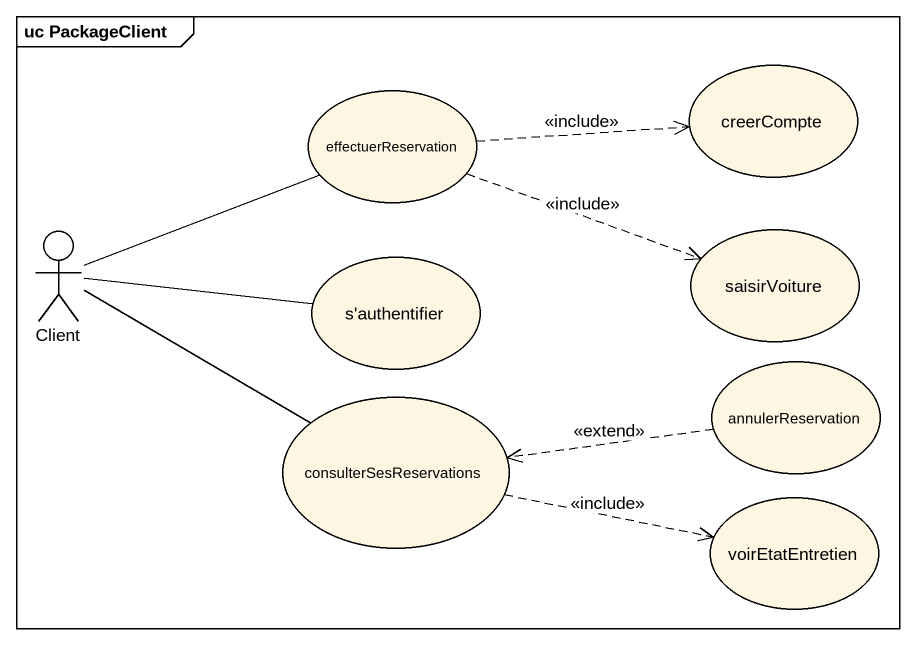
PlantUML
@startuml
mainframe uc PackageClient
usecase creerCompte
usecase effectuerReservation
actor Client
usecase "s'authentifier" as s_authentifier
usecase saisirVoiture
usecase consulterSesReservations
usecase annulerReservation
usecase voirEtatEntretien
effectuerReservation .right.> creerCompte : <<include>>
effectuerReservation .right.> saisirVoiture : <<include>>
Client -right- effectuerReservation
Client -right- s_authentifier
Client -right- consulterSesReservations
consulterSesReservations .right.> voirEtatEntretien : <<include>>
annulerReservation .left.> consulterSesReservations : <<extend>>
@enduml
